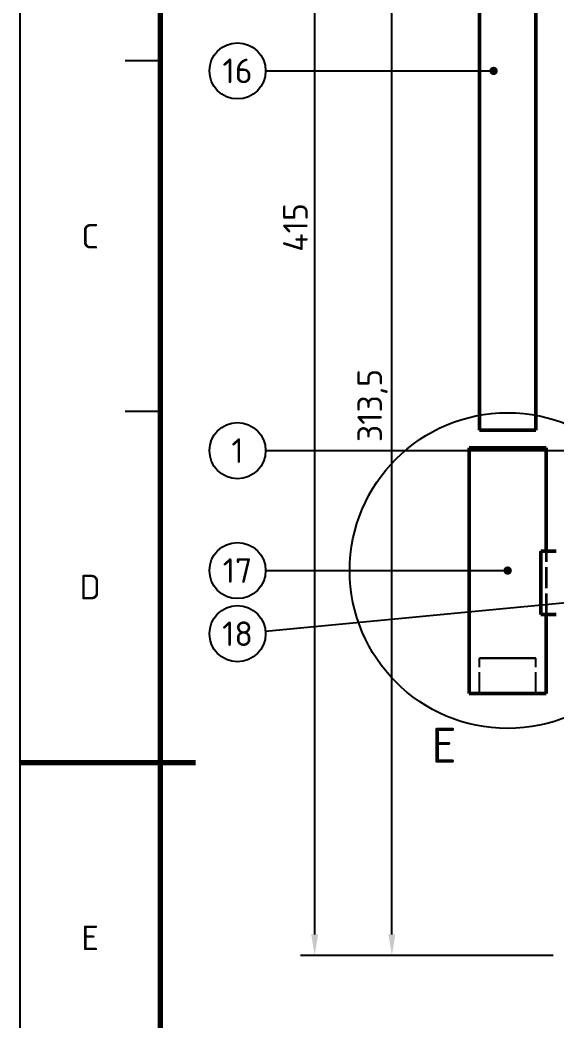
# Model space of a CAD drawing. Header units: millimetres. Extents: x 0 to 594, y 0 to 420.
# Drawn here: x 0 to 76.4, y 173.3 to 315.8 of the extents above; entities that cross this region are included whole.
import ezdxf
from ezdxf.enums import TextEntityAlignment as Align

# ---------------------------------------------------------------- set-up
doc = ezdxf.new("R2010")
doc.units = ezdxf.units.MM
doc.linetypes.add('ISO02-TRAZOS', pattern=[3.75, 3, -0.75])
for name, color, linetype, lineweight in [('01-VISIBLE', 7, 'CONTINUOUS', 50), ('02-OCULTA', 4, 'ISO02-TRAZOS', 25), ('04-COTA', 3, 'CONTINUOUS', 25), ('06-TEXTO', 7, 'CONTINUOUS', 25), ('07-RECUADRO', 7, 'CONTINUOUS', 70), ('08-FINA', 5, 'CONTINUOUS', 25)]:
    doc.layers.add(name, color=color, linetype=linetype, lineweight=lineweight)
doc.styles.add('ISO3098', font='isocpeur.ttf')
doc.dimstyles.new('FLAMA-ISO', dxfattribs={"dimtxt": 3.5, "dimasz": 3, "dimexe": 2, "dimexo": 1, "dimgap": 1, "dimtad": 1, "dimdec": 1, "dimtxsty": 'ISO3098', "dimcen": 2.5, "dimclrd": 3, "dimclre": 3, "dimclrt": 3, "dimazin": 3, "dimtfac": 1, "dimtmove": 0, "dimatfit": 3, "dimlwd": 25, "dimlwe": 25})

msp = doc.modelspace()

# ---------------------------------------------------------------- hatches: boundary and pattern name
at = {"layer": '08-FINA'}
h = msp.add_hatch(color=7, dxfattribs=at)
h.dxf.hatch_style = 1
edge = h.paths.add_edge_path()
edge.add_arc((67.5, 308.564), 0.6, 0, 360)
h = msp.add_hatch(color=7, dxfattribs=at)
h.dxf.hatch_style = 1
edge = h.paths.add_edge_path()
edge.add_arc((69.5, 237.351), 0.6, 0, 360)

# ---------------------------------------------------------------- linework, layer by layer
at = {"layer": '01-VISIBLE'}
for p, q in [((65.5, 339.277), (65.5, 257.351)), ((73.5, 339.277), (73.5, 257.351)), ((64, 219.851), (64, 254.851)), ((75, 240.101), (75, 254.851)), ((74.229, 240.101), (76.392, 240.101)), ((74.229, 231.101), (74.229, 240.101)), ((74.229, 231.101), (76.392, 231.101)), ((75, 219.851), (75, 231.101))]:
    msp.add_line(p, q, dxfattribs=at)
for points in [[(73.5, 257.351), (73.25, 257.351), (73, 257.351), (72.75, 257.351), (72.5, 257.351), (72.25, 257.351), (72, 257.351), (71.75, 257.351), (71.5, 257.351), (71.25, 257.351), (71, 257.351), (70.75, 257.351), (70.5, 257.351), (70.25, 257.351), (70, 257.351), (69.75, 257.351), (69.5, 257.351), (69.25, 257.351), (69, 257.351), (68.75, 257.351), (68.5, 257.351), (68.25, 257.351), (68, 257.351), (67.75, 257.351), (67.5, 257.351), (67.25, 257.351), (67, 257.351), (66.75, 257.351), (66.5, 257.351), (66.25, 257.351), (66, 257.351), (65.75, 257.351), (65.5, 257.351)], [(64, 254.851), (64.25, 254.851), (64.5, 254.851), (64.75, 254.851), (65, 254.851), (65.25, 254.851), (65.5, 254.851), (65.75, 254.851), (66, 254.851), (66.25, 254.851), (66.5, 254.851), (66.75, 254.851), (67, 254.851), (67.25, 254.851), (67.5, 254.851), (67.75, 254.851), (68, 254.851), (68.25, 254.851), (68.5, 254.851), (68.75, 254.851), (69, 254.851), (69.25, 254.851), (69.5, 254.851), (69.75, 254.851), (70, 254.851), (70.25, 254.851), (70.5, 254.851), (70.75, 254.851), (71, 254.851), (71.25, 254.851), (71.5, 254.851), (71.75, 254.851), (72, 254.851), (72.25, 254.851), (72.5, 254.851), (72.75, 254.851), (73, 254.851), (73.25, 254.851), (73.5, 254.851), (73.75, 254.851), (74, 254.851), (74.25, 254.851), (74.5, 254.851), (74.75, 254.851), (75, 254.851)], [(64, 219.851), (64.25, 219.851), (64.5, 219.851), (64.75, 219.851), (65, 219.851), (65.25, 219.851), (65.5, 219.851), (65.75, 219.851), (66, 219.851), (66.25, 219.851), (66.5, 219.851), (66.75, 219.851), (67, 219.851), (67.25, 219.851), (67.5, 219.851), (67.75, 219.851), (68, 219.851), (68.25, 219.851), (68.5, 219.851), (68.75, 219.851), (69, 219.851), (69.25, 219.851), (69.5, 219.851), (69.75, 219.851), (70, 219.851), (70.25, 219.851), (70.5, 219.851), (70.75, 219.851), (71, 219.851), (71.25, 219.851), (71.5, 219.851), (71.75, 219.851), (72, 219.851), (72.25, 219.851), (72.5, 219.851), (72.75, 219.851), (73, 219.851), (73.25, 219.851), (73.5, 219.851), (73.75, 219.851), (74, 219.851), (74.25, 219.851), (74.5, 219.851), (74.75, 219.851), (75, 219.851)]]:
    msp.add_lwpolyline(points, dxfattribs=at)
at = {"layer": '02-OCULTA'}
for p, q in [((74.229, 231.101), (74.229, 240.101)), ((74.229, 240.101), (76.392, 240.101)), ((75, 231.101), (75, 240.101)), ((75.1, 231.101), (75.1, 240.101)), ((74.229, 231.101), (76.392, 231.101)), ((65.5, 219.851), (65.5, 224.851)), ((73.5, 219.851), (73.5, 224.851))]:
    msp.add_line(p, q, dxfattribs=at)
for points in [[(65.5, 257.351), (65.75, 257.351), (66, 257.351), (66.25, 257.351), (66.5, 257.351), (66.75, 257.351), (67, 257.351), (67.25, 257.351), (67.5, 257.351), (67.75, 257.351), (68, 257.351), (68.25, 257.351), (68.5, 257.351), (68.75, 257.351), (69, 257.351), (69.25, 257.351), (69.5, 257.351), (69.75, 257.351), (70, 257.351), (70.25, 257.351), (70.5, 257.351), (70.75, 257.351), (71, 257.351), (71.25, 257.351), (71.5, 257.351), (71.75, 257.351), (72, 257.351), (72.25, 257.351), (72.5, 257.351), (72.75, 257.351), (73, 257.351), (73.25, 257.351), (73.5, 257.351)], [(75, 254.851), (74.75, 254.851), (74.5, 254.851), (74.25, 254.851), (74, 254.851), (73.75, 254.851), (73.5, 254.851), (73.25, 254.851), (73, 254.851), (72.75, 254.851), (72.5, 254.851), (72.25, 254.851), (72, 254.851), (71.75, 254.851), (71.5, 254.851), (71.25, 254.851), (71, 254.851), (70.75, 254.851), (70.5, 254.851), (70.25, 254.851), (70, 254.851), (69.75, 254.851), (69.5, 254.851), (69.25, 254.851), (69, 254.851), (68.75, 254.851), (68.5, 254.851), (68.25, 254.851), (68, 254.851), (67.75, 254.851), (67.5, 254.851), (67.25, 254.851), (67, 254.851), (66.75, 254.851), (66.5, 254.851), (66.25, 254.851), (66, 254.851), (65.75, 254.851), (65.5, 254.851), (65.25, 254.851), (65, 254.851), (64.75, 254.851), (64.5, 254.851), (64.25, 254.851), (64, 254.851)], [(74.229, 240.101), (74.374, 240.101), (74.519, 240.101), (74.664, 240.101), (74.81, 240.101), (74.955, 240.101), (75.1, 240.101)], [(75.1, 240.101), (74.955, 240.101), (74.81, 240.101), (74.664, 240.101), (74.519, 240.101), (74.374, 240.101), (74.229, 240.101)], [(74.229, 231.101), (74.374, 231.101), (74.519, 231.101), (74.664, 231.101), (74.81, 231.101), (74.955, 231.101), (75.1, 231.101)], [(75.1, 231.101), (74.955, 231.101), (74.81, 231.101), (74.664, 231.101), (74.519, 231.101), (74.374, 231.101), (74.229, 231.101)], [(73.5, 224.851), (73.25, 224.851), (73, 224.851), (72.75, 224.851), (72.5, 224.851), (72.25, 224.851), (72, 224.851), (71.75, 224.851), (71.5, 224.851), (71.25, 224.851), (71, 224.851), (70.75, 224.851), (70.5, 224.851), (70.25, 224.851), (70, 224.851), (69.75, 224.851), (69.5, 224.851), (69.25, 224.851), (69, 224.851), (68.75, 224.851), (68.5, 224.851), (68.25, 224.851), (68, 224.851), (67.75, 224.851), (67.5, 224.851), (67.25, 224.851), (67, 224.851), (66.75, 224.851), (66.5, 224.851), (66.25, 224.851), (66, 224.851), (65.75, 224.851), (65.5, 224.851)], [(65.5, 224.851), (65.75, 224.851), (66, 224.851), (66.25, 224.851), (66.5, 224.851), (66.75, 224.851), (67, 224.851), (67.25, 224.851), (67.5, 224.851), (67.75, 224.851), (68, 224.851), (68.25, 224.851), (68.5, 224.851), (68.75, 224.851), (69, 224.851), (69.25, 224.851), (69.5, 224.851), (69.75, 224.851), (70, 224.851), (70.25, 224.851), (70.5, 224.851), (70.75, 224.851), (71, 224.851), (71.25, 224.851), (71.5, 224.851), (71.75, 224.851), (72, 224.851), (72.25, 224.851), (72.5, 224.851), (72.75, 224.851), (73, 224.851), (73.25, 224.851), (73.5, 224.851)], [(75, 219.851), (74.75, 219.851), (74.5, 219.851), (74.25, 219.851), (74, 219.851), (73.75, 219.851), (73.5, 219.851), (73.25, 219.851), (73, 219.851), (72.75, 219.851), (72.5, 219.851), (72.25, 219.851), (72, 219.851), (71.75, 219.851), (71.5, 219.851), (71.25, 219.851), (71, 219.851), (70.75, 219.851), (70.5, 219.851), (70.25, 219.851), (70, 219.851), (69.75, 219.851), (69.5, 219.851), (69.25, 219.851), (69, 219.851), (68.75, 219.851), (68.5, 219.851), (68.25, 219.851), (68, 219.851), (67.75, 219.851), (67.5, 219.851), (67.25, 219.851), (67, 219.851), (66.75, 219.851), (66.5, 219.851), (66.25, 219.851), (66, 219.851), (65.75, 219.851), (65.5, 219.851), (65.25, 219.851), (65, 219.851), (64.75, 219.851), (64.5, 219.851), (64.25, 219.851), (64, 219.851)], [(73.5, 219.851), (73.25, 219.851), (73, 219.851), (72.75, 219.851), (72.5, 219.851), (72.25, 219.851), (72, 219.851), (71.75, 219.851), (71.5, 219.851), (71.25, 219.851), (71, 219.851), (70.75, 219.851), (70.5, 219.851), (70.25, 219.851), (70, 219.851), (69.75, 219.851), (69.5, 219.851), (69.25, 219.851), (69, 219.851), (68.75, 219.851), (68.5, 219.851), (68.25, 219.851), (68, 219.851), (67.75, 219.851), (67.5, 219.851), (67.25, 219.851), (67, 219.851), (66.75, 219.851), (66.5, 219.851), (66.25, 219.851), (66, 219.851), (65.75, 219.851), (65.5, 219.851)], [(65.5, 219.851), (65.75, 219.851), (66, 219.851), (66.25, 219.851), (66.5, 219.851), (66.75, 219.851), (67, 219.851), (67.25, 219.851), (67.5, 219.851), (67.75, 219.851), (68, 219.851), (68.25, 219.851), (68.5, 219.851), (68.75, 219.851), (69, 219.851), (69.25, 219.851), (69.5, 219.851), (69.75, 219.851), (70, 219.851), (70.25, 219.851), (70.5, 219.851), (70.75, 219.851), (71, 219.851), (71.25, 219.851), (71.5, 219.851), (71.75, 219.851), (72, 219.851), (72.25, 219.851), (72.5, 219.851), (72.75, 219.851), (73, 219.851), (73.25, 219.851), (73.5, 219.851)]]:
    msp.add_lwpolyline(points, dxfattribs=at)
at = {"layer": '07-RECUADRO'}
msp.add_line((0, 210), (25, 210), dxfattribs=at)
msp.add_lwpolyline([(20, 10), (584, 10), (584, 410), (20, 410)], close=True, dxfattribs=at)
at = {"layer": '08-FINA'}
for p, q in [((20, 310), (15, 310)), ((35, 308.564), (67.5, 308.564)), ((20, 260), (15, 260)), ((35, 254.442), (90.95, 254.442)), ((35, 237.351), (69.5, 237.351)), ((34.982, 228.73), (106.989, 235.601))]:
    msp.add_line(p, q, dxfattribs=at)
msp.add_lwpolyline([(0, 0), (594, 0), (594, 420), (0, 420)], close=True, dxfattribs=at)
for centre, radius in [((31, 308.564), 4), ((69.5, 237.351), 22.5), ((31, 254.442), 4), ((31, 237.351), 4), ((31, 228.351), 4)]:
    msp.add_circle(centre, radius, dxfattribs=at)

# ---------------------------------------------------------------- texts
at = {"layer": '06-TEXTO', "style": 'ISO3098'}
for s, height, p in [('16', 3.5, (31, 308.564)), ('C', 3.5, (10, 285)), ('1', 3.5, (31, 254.442)), ('17', 3.5, (31, 237.351)), ('D', 3.5, (10, 235)), ('18', 3.5, (31, 228.351)), ('E', 5, (60.436, 212.449)), ('E', 3.5, (10, 185))]:
    msp.add_text(s, height=height, dxfattribs=at).set_placement(p, align=Align.MIDDLE_CENTER)

# ---------------------------------------------------------------- dimensions: what is measured, and where the dimension line sits
at = {"layer": '04-COTA'}
for base, p1, p2 in [((42, 182.501), (64, 182.501), (64, 390)), ((53, 182.501), (77, 182.501), (105, 339.251))]:
    msp.add_linear_dim(base=base, p1=p1, p2=p2, angle=90, dimstyle='FLAMA-ISO', override={"dimlfac": 2}, dxfattribs=at).render()

doc.saveas('drawing.dxf')
